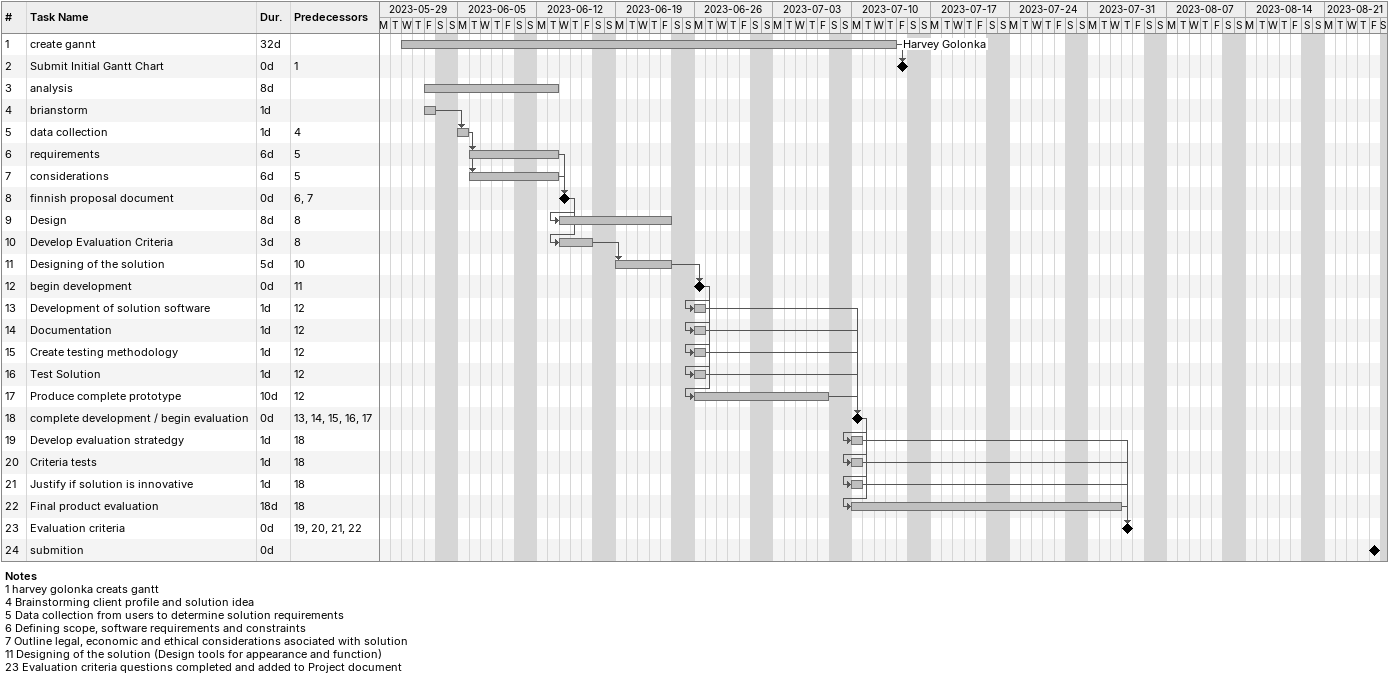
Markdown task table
| ID | Task | Duration | Start | Finish | Predecessors | Resources |
|---|---|---|---|---|---|---|
| 1 | create gannt | 32d | 2023-05-31 | 2023-07-13 |  | Harvey Golonka |
| 2 | Submit Initial Gantt Chart | 0d | 2023-07-14 | 2023-07-14 | 1 |  |
| 3 | analysis | 8d | 2023-06-02 | 2023-06-13 |  |  |
| 4 | brianstorm | 1d | 2023-06-02 | 2023-06-02 |  |  |
| 5 | data collection | 1d | 2023-06-05 | 2023-06-05 | 4 |  |
| 6 | requirements | 6d | 2023-06-06 | 2023-06-13 | 5 |  |
| 7 | considerations | 6d | 2023-06-06 | 2023-06-13 | 5 |  |
| 8 | finnish proposal document | 0d | 2023-06-14 | 2023-06-14 | 6, 7 |  |
| 9 | Design | 8d | 2023-06-14 | 2023-06-23 | 8 |  |
| 10 | Develop Evaluation Criteria | 3d | 2023-06-14 | 2023-06-16 | 8 |  |
| 11 | Designing of the solution | 5d | 2023-06-19 | 2023-06-23 | 10 |  |
| 12 | begin development | 0d | 2023-06-26 | 2023-06-26 | 11 |  |
| 13 | Development of solution software | 1d | 2023-06-26 | 2023-06-26 | 12 |  |
| 14 | Documentation | 1d | 2023-06-26 | 2023-06-26 | 12 |  |
| 15 | Create testing methodology | 1d | 2023-06-26 | 2023-06-26 | 12 |  |
| 16 | Test Solution | 1d | 2023-06-26 | 2023-06-26 | 12 |  |
| 17 | Produce complete prototype | 10d | 2023-06-26 | 2023-07-07 | 12 |  |
| 18 | complete development / begin evaluation | 0d | 2023-07-10 | 2023-07-10 | 13, 14, 15, 16, 17 |  |
| 19 | Develop evaluation stratedgy | 1d | 2023-07-10 | 2023-07-10 | 18 |  |
| 20 | Criteria tests | 1d | 2023-07-10 | 2023-07-10 | 18 |  |
| 21 | Justify if solution is innovative | 1d | 2023-07-10 | 2023-07-10 | 18 |  |
| 22 | Final product evaluation | 18d | 2023-07-10 | 2023-08-02 | 18 |  |
| 23 | Evaluation criteria | 0d | 2023-08-03 | 2023-08-03 | 19, 20, 21, 22 |  |
| 24 | submition | 0d | 2023-08-25 | 2023-08-25 |  |  |

Notes
- 1: harvey golonka creats gantt
- 4: Brainstorming client profile and solution idea
- 5: Data collection from users to determine solution requirements
- 6: Defining scope, software requirements and constraints
- 7: Outline legal, economic and ethical considerations asociated with solution
- 11: Designing of the solution (Design tools for appearance and function)
- 23: Evaluation criteria questions completed and added to Project document
